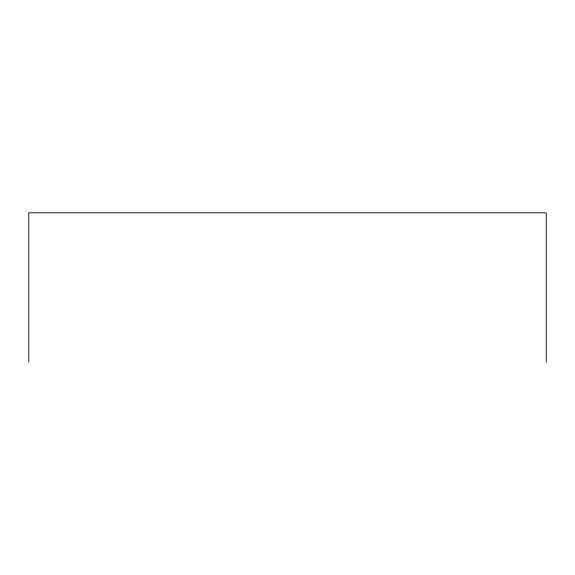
<?xml version="1.0" encoding="UTF-8"?>
<svg xmlns="http://www.w3.org/2000/svg" width="575" height="575" viewBox="0 0 575 575"><rect width="100%" height="100%" fill="white"/><g stroke="black" fill="none" stroke-linecap="round" stroke-linejoin="round"><path stroke-width="0.86" d="M546.25 362.185L546.25 212.815L28.75 212.815L28.75 362.185"/></g></svg>
